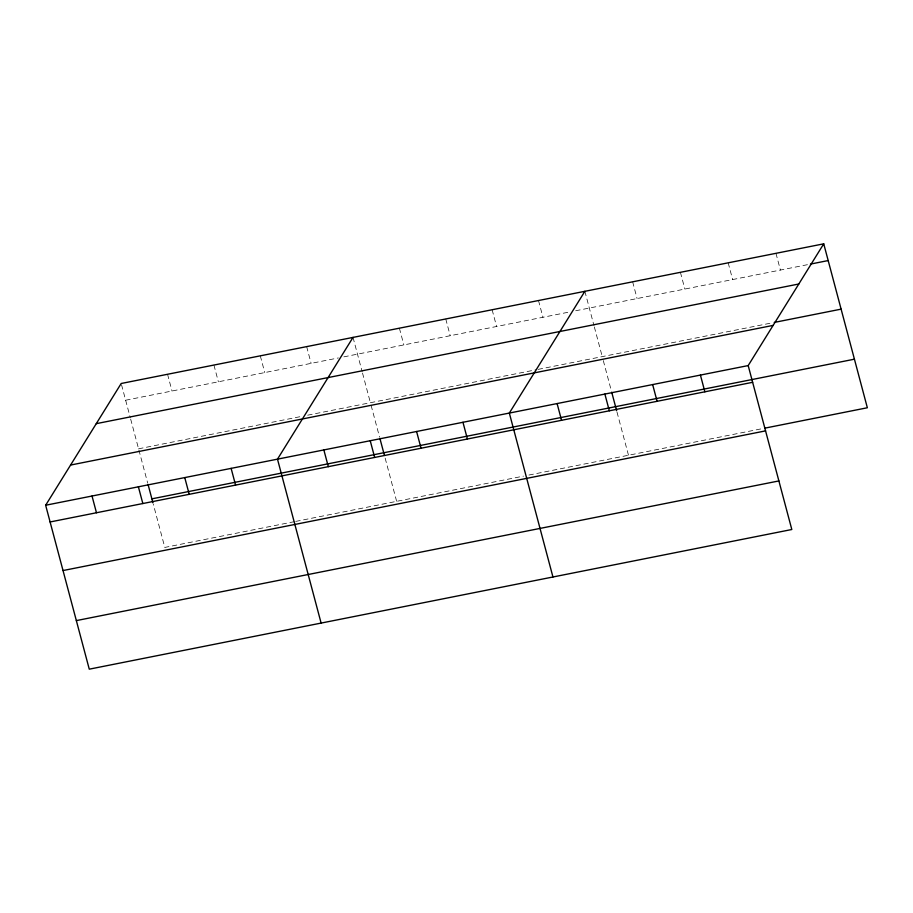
<?xml version="1.0" encoding="UTF-8"?>
<svg xmlns="http://www.w3.org/2000/svg" width="913" height="913" viewBox="0 0 913 913"><rect width="100%" height="100%" fill="white"/><g stroke="black" fill="none" stroke-linecap="round" stroke-linejoin="round"><path stroke-width="0.68" stroke-dasharray="4.57 3.42" d="M125.64 400.225L338.392 357.942M343.847 356.857L568.867 312.12M575.681 310.762L807.708 264.633M138.571 448.808L300.856 416.545M307.67 415.187L536.787 369.639M538.145 369.366L772.866 322.711M294.363 521.677L164.808 547.423L153.316 504.25M295.732 521.403L523.48 476.13M528.935 475.045L763.61 428.38M775.959 253.323L780.41 270.065M728.186 262.818L732.637 279.561M680.413 272.325L684.864 289.056M632.641 281.82L637.091 298.551M584.868 291.315L593.986 325.587M594.34 326.945L602.249 356.629M603.299 360.578L611.356 390.867M616.994 412.071L628.486 455.245M538.499 300.537L542.95 317.268M492.13 309.747L496.581 326.489M445.761 318.968L450.212 335.71M399.392 328.189L403.843 344.92M353.023 337.399L362.153 371.682M362.507 373.029L370.404 402.713M371.1 405.349L379.511 436.962M385.16 458.155L396.641 501.34M306.654 346.62L311.116 363.363M260.296 355.842L264.747 372.572M213.927 365.063L218.378 381.794M167.558 374.273L172.009 391.015M121.532 384.784L130.308 417.766M130.673 419.124L147.678 483.045"/><path stroke-width="1.37" d="M823.731 243.828L748.192 365.577L791.811 529.506L89.269 669.172L45.65 505.243L121.189 383.494L823.731 243.828L867.35 407.757L764.98 428.117M353.023 337.399L277.484 459.148L321.114 623.077M584.868 291.315L509.328 413.064L552.947 576.993M810.436 264.097L828.182 260.559M96.264 423.666L798.807 284M774.224 322.437L841.113 309.142M70.575 465.059L773.117 325.393M45.65 505.243L748.192 365.577M151.878 498.852L854.42 359.186M50.101 521.974L752.643 382.307M63.031 570.545L765.573 430.879M76.35 620.6L778.892 480.934M700.419 375.072L704.87 391.803M652.647 384.567L657.098 401.298M611.71 392.191L616.64 410.724M604.874 394.062L609.325 410.804M557.101 403.557L561.552 420.3M462.959 422.274L467.41 439.016M416.59 431.495L421.041 448.226M379.865 438.274L384.441 455.461M370.221 440.717L374.672 457.447M323.853 449.926L328.315 466.669M231.126 468.369L235.577 485.1M184.757 477.579L189.208 494.321M148.032 484.369L152.962 502.903M138.388 486.8L142.839 503.542M92.019 496.021L96.47 512.752"/></g></svg>
